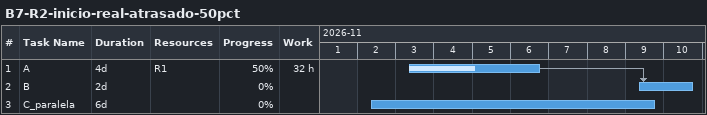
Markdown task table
B7-R2-inicio-real-atrasado-50pct

| ID | Task | Duration | Start | Finish | Predecessors | Resources | % complete | Work (h) |
|---|---|---|---|---|---|---|---|---|
| 1 | A | 4d | 2026-11-03 | 2026-11-06 |  | R1 | 50 | 32 |
| 2 | B | 2d | 2026-11-09 | 2026-11-10 | 1 |  | 0 |  |
| 3 | C_paralela | 6d | 2026-11-02 | 2026-11-09 |  |  | 0 |  |
